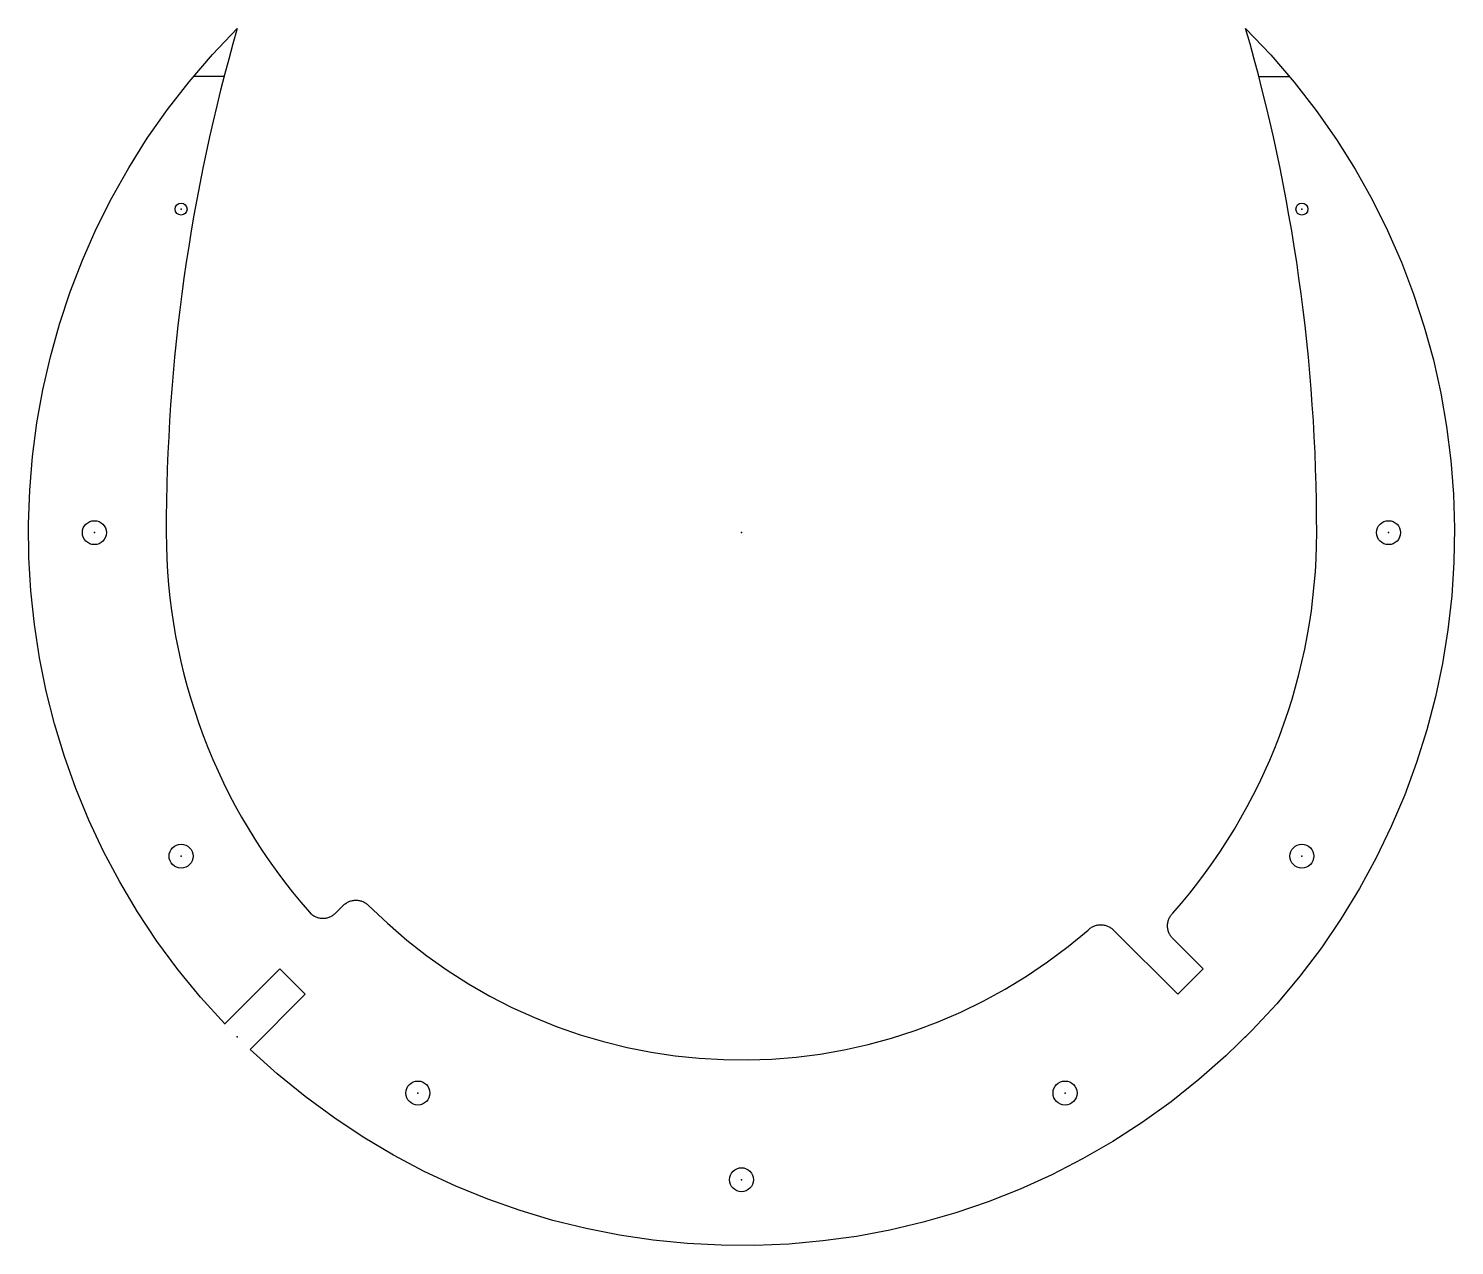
# Model space of a CAD drawing. Extents: x -14.9 to 14.9, y -14.9 to 10.5.
import ezdxf

# ---------------------------------------------------------------- set-up
doc = ezdxf.new("R2010")
doc.units = 0
doc.layers.get('0').update_dxf_attribs({"color": 1, "linetype": 'CONTINUOUS'})

msp = doc.modelspace()

# ---------------------------------------------------------------- linework, layer by layer
for points in [[(-10.2531, -10.7834), (-9.10024, -9.63058), (-9.63089, -9.10057), (-10.7834, -10.2531), (-10.7799, -10.2498), (-11.2846, -9.69191), (-11.756, -9.11556), (-12.1942, -8.52201), (-12.5991, -7.9125), (-12.9709, -7.2883), (-13.3094, -6.65067), (-13.6149, -6.00086), (-13.8871, -5.34014), (-14.1263, -4.66977), (-14.3323, -3.991), (-14.5052, -3.30509), (-14.645, -2.6133), (-14.7518, -1.9169), (-14.8255, -1.21713), (-14.8662, -0.515261), (-14.8738, 0.187451), (-14.8485, 0.889747), (-14.7901, 1.59037), (-14.6988, 2.28806), (-14.5745, 2.98155), (-14.4173, 3.66959), (-14.2271, 4.35093), (-14.0041, 5.02429), (-13.7481, 5.68842), (-13.4593, 6.34207), (-13.1376, 6.98397), (-12.7831, 7.61287), (-12.3957, 8.2275), (-11.9755, 8.82661), (-11.5225, 9.40894), (-11.0368, 9.97322), (-10.5182, 10.5182), (-10.6093, 10.1973), (-10.6975, 9.87578), (-10.7829, 9.55354), (-10.8653, 9.23063), (-10.945, 8.90709), (-11.0217, 8.58293), (-11.0956, 8.25817), (-11.1666, 7.93283), (-11.2347, 7.60692), (-11.2999, 7.28047), (-11.3622, 6.9535), (-11.4217, 6.62602), (-11.4783, 6.29805), (-11.5319, 5.96962), (-11.5827, 5.64074), (-11.6306, 5.31144), (-11.6755, 4.98172), (-11.7176, 4.65162), (-11.7568, 4.32114), (-11.793, 3.99032), (-11.8263, 3.65916), (-11.8568, 3.32769), (-11.8843, 2.99592), (-11.9088, 2.66388), (-11.9305, 2.33159), (-11.9492, 1.99906), (-11.965, 1.66631), (-11.9779, 1.33337), (-11.9878, 1.00025), (-11.9948, 0.666966), (-11.9989, 0.333545), (-12, 0.000003), (-11.9969, -0.272951), (-11.9876, -0.545224), (-11.9722, -0.816721), (-11.9507, -1.08735), (-11.9231, -1.357), (-11.8894, -1.62559), (-11.8498, -1.89302), (-11.8042, -2.15919), (-11.7526, -2.42401), (-11.6952, -2.68738), (-11.632, -2.9492), (-11.5629, -3.20938), (-11.488, -3.46782), (-11.4074, -3.72442), (-11.3211, -3.9791), (-11.2291, -4.23174), (-11.1315, -4.48226), (-11.0282, -4.73056), (-10.9194, -4.97655), (-10.8051, -5.22012), (-10.6853, -5.46119), (-10.56, -5.69964), (-10.4294, -5.9354), (-10.2933, -6.16836), (-10.1519, -6.39843), (-10.0052, -6.6255), (-9.85317, -6.84949), (-9.69595, -7.0703), (-9.53352, -7.28782), (-9.36592, -7.50197), (-9.1932, -7.71265), (-9.01539, -7.91977), (-8.98332, -7.95024), (-8.9692, -7.96235), (-8.95464, -7.97365), (-8.93969, -7.98413), (-8.92437, -7.99379), (-8.9087, -8.00265), (-8.89273, -8.01068), (-8.87647, -8.01791), (-8.85997, -8.02433), (-8.84325, -8.02993), (-8.82633, -8.03472), (-8.80926, -8.03871), (-8.79205, -8.04188), (-8.77475, -8.04425), (-8.75738, -8.04581), (-8.73997, -8.04657), (-8.72255, -8.04652), (-8.70515, -8.04566), (-8.6878, -8.044), (-8.67053, -8.04154), (-8.65338, -8.03828), (-8.63636, -8.03421), (-8.61952, -8.02934), (-8.60287, -8.02368), (-8.58646, -8.01721), (-8.57032, -8.00995), (-8.55446, -8.00189), (-8.53892, -7.99303), (-8.52374, -7.98337), (-8.50894, -7.97292), (-8.49455, -7.96168), (-8.48061, -7.94964), (-8.46713, -7.93681), (-8.3085, -7.77818), (-8.29451, -7.76488), (-8.28002, -7.75243), (-8.26507, -7.74085), (-8.24968, -7.73013), (-8.23389, -7.72026), (-8.21773, -7.71125), (-8.20124, -7.7031), (-8.18445, -7.6958), (-8.1674, -7.68937), (-8.15011, -7.68379), (-8.13262, -7.67907), (-8.11496, -7.67521), (-8.09718, -7.6722), (-8.07929, -7.67006), (-8.06133, -7.66877), (-8.04334, -7.66834), (-8.02535, -7.66877), (-8.0074, -7.67006), (-7.98951, -7.6722), (-7.97172, -7.67521), (-7.95407, -7.67907), (-7.93658, -7.68379), (-7.91929, -7.68936), (-7.90223, -7.6958), (-7.88544, -7.70309), (-7.86895, -7.71124), (-7.8528, -7.72025), (-7.83701, -7.73012), (-7.82162, -7.74084), (-7.80666, -7.75243), (-7.79217, -7.76487), (-7.77818, -7.77817), (-7.38766, -8.15026), (-6.98355, -8.49967), (-6.56667, -8.82637), (-6.1379, -9.13033), (-5.69808, -9.41152), (-5.24807, -9.66991), (-4.78872, -9.90548), (-4.32089, -10.1182), (-3.84544, -10.308), (-3.36321, -10.4749), (-2.87506, -10.6189), (-2.38185, -10.7399), (-1.88443, -10.8379), (-1.38366, -10.9129), (-0.880393, -10.9648), (-0.375478, -10.9936), (0.130226, -10.9993), (0.635865, -10.9818), (1.14058, -10.9412), (1.64353, -10.8774), (2.14384, -10.7903), (2.64068, -10.68), (3.13317, -10.5464), (3.62047, -10.3894), (4.10172, -10.2091), (4.57607, -10.0054), (5.04266, -9.77836), (5.50064, -9.52783), (5.94916, -9.25384), (6.38735, -8.95634), (6.81436, -8.63532), (7.22935, -8.29075), (7.24335, -8.27743), (7.25783, -8.26495), (7.27279, -8.25334), (7.28818, -8.24259), (7.30397, -8.23269), (7.32013, -8.22365), (7.33663, -8.21548), (7.35342, -8.20816), (7.37049, -8.2017), (7.38779, -8.1961), (7.40529, -8.19136), (7.42296, -8.18748), (7.44076, -8.18446), (7.45866, -8.1823), (7.47663, -8.181), (7.49463, -8.18056), (7.51264, -8.18097), (7.53061, -8.18225), (7.54852, -8.18439), (7.56632, -8.18738), (7.58399, -8.19124), (7.6015, -8.19595), (7.61881, -8.20153), (7.63588, -8.20796), (7.65269, -8.21526), (7.66919, -8.22341), (7.68537, -8.23242), (7.70117, -8.2423), (7.71658, -8.25303), (7.73155, -8.26462), (7.74606, -8.27708), (7.76006, -8.29039), (9.10025, -9.63058), (9.63058, -9.10025), (8.99886, -8.46853), (8.98556, -8.45454), (8.97312, -8.44005), (8.96153, -8.42509), (8.95081, -8.4097), (8.94094, -8.39391), (8.93193, -8.37776), (8.92378, -8.36127), (8.91648, -8.34448), (8.91005, -8.32742), (8.90447, -8.31013), (8.89975, -8.29264), (8.89589, -8.27499), (8.89289, -8.2572), (8.89074, -8.23931), (8.88945, -8.22135), (8.88902, -8.20336), (8.88945, -8.18538), (8.89074, -8.16742), (8.89289, -8.14953), (8.89589, -8.13174), (8.89975, -8.11409), (8.90447, -8.0966), (8.91005, -8.07931), (8.91648, -8.06225), (8.92378, -8.04546), (8.93193, -8.02897), (8.94094, -8.01282), (8.95081, -7.99703), (8.96153, -7.98164), (8.97312, -7.96668), (8.98556, -7.95219), (8.99886, -7.9382), (9.17779, -7.731), (9.35142, -7.52004), (9.51991, -7.30559), (9.68321, -7.08774), (9.84128, -6.86657), (9.99409, -6.6422), (10.1416, -6.41472), (10.2838, -6.18422), (10.4206, -5.9508), (10.552, -5.71456), (10.6779, -5.4756), (10.7984, -5.23401), (10.9133, -4.98989), (11.0227, -4.74334), (11.1265, -4.49445), (11.2247, -4.24332), (11.3172, -3.99006), (11.404, -3.73474), (11.4851, -3.47748), (11.5604, -3.21837), (11.6299, -2.9575), (11.6935, -2.69498), (11.7512, -2.4309), (11.8031, -2.16535), (11.8489, -1.89844), (11.8888, -1.63027), (11.9226, -1.36092), (11.9504, -1.09049), (11.972, -0.819093), (11.9875, -0.546812), (11.9969, -0.273747), (12, 0.000003), (11.9989, 0.333545), (11.9948, 0.666966), (11.9878, 1.00025), (11.9779, 1.33337), (11.965, 1.66631), (11.9492, 1.99906), (11.9305, 2.33159), (11.9088, 2.66388), (11.8843, 2.99592), (11.8568, 3.32769), (11.8263, 3.65916), (11.793, 3.99032), (11.7568, 4.32114), (11.7176, 4.65162), (11.6755, 4.98172), (11.6306, 5.31144), (11.5827, 5.64074), (11.5319, 5.96962), (11.4783, 6.29805), (11.4217, 6.62602), (11.3622, 6.9535), (11.2999, 7.28047), (11.2347, 7.60692), (11.1666, 7.93283), (11.0956, 8.25817), (11.0217, 8.58293), (10.945, 8.90709), (10.8653, 9.23063), (10.7829, 9.55354), (10.6975, 9.87578), (10.6093, 10.1973), (10.5182, 10.5182), (11.0413, 9.96825), (11.5309, 9.39872), (11.9872, 8.81092), (12.41, 8.20614), (12.7994, 7.58567), (13.1554, 6.95079), (13.4779, 6.3028), (13.767, 5.64299), (14.0227, 4.97265), (14.2448, 4.29307), (14.4336, 3.60553), (14.5888, 2.91133), (14.7105, 2.21176), (14.7987, 1.50811), (14.8535, 0.801671), (14.8747, 0.093728), (14.8624, -0.614427), (14.8166, -1.3215), (14.7372, -2.02621), (14.6243, -2.72726), (14.4778, -3.42336), (14.2978, -4.11322), (14.0842, -4.79555), (13.8371, -5.46906), (13.5563, -6.13246), (13.242, -6.78446), (12.894, -7.42377), (12.5124, -8.0491), (12.0973, -8.65916), (11.6485, -9.25267), (11.166, -9.82832), (10.6499, -10.3848), (10.1066, -10.9148), (9.54329, -11.4116), (8.96129, -11.8752), (8.36188, -12.3056), (7.74637, -12.7028), (7.11603, -13.0668), (6.47216, -13.3974), (5.81604, -13.6948), (5.14897, -13.9589), (4.47224, -14.1896), (3.78714, -14.387), (3.09495, -14.5509), (2.39697, -14.6815), (1.69449, -14.7786), (0.988795, -14.8422), (0.281175, -14.8723), (-0.427079, -14.869), (-1.13468, -14.8321), (-1.84033, -14.7616), (-2.54274, -14.6575), (-3.24063, -14.5198), (-3.93271, -14.3485), (-4.61767, -14.1435), (-5.29425, -13.9049), (-5.96113, -13.6325), (-6.61704, -13.3264), (-7.26069, -12.9865), (-7.89078, -12.6129), (-8.50602, -12.2054), (-9.10513, -11.7641), (-9.68682, -11.289), (-10.2498, -10.78)], [(-10.7919, 9.51821), (-11.4285, 9.51821)], [(10.7919, 9.51821), (11.4285, 9.51821)]]:
    msp.add_lwpolyline(points)
for centre, radius in [((-11.6913, 6.75), 0.125), ((11.6913, 6.75), 0.125), ((-13.5, 0), 0.25), ((13.5, 0), 0.25), ((-11.6913, -6.75), 0.25), ((11.6913, -6.75), 0.25), ((-6.75, -11.6913), 0.25), ((6.75, -11.6913), 0.25), ((0, -13.5), 0.25)]:
    msp.add_circle(centre, radius)
for p in [(-11.6913, 6.75), (11.6913, 6.75), (-13.5, 0), (0, 0), (0, 0), (13.5, 0), (-11.6913, -6.75), (11.6913, -6.75), (-10.5182, -10.5182), (10.5182, -10.5182), (-6.75, -11.6913), (6.75, -11.6913), (0, -13.5)]:
    msp.add_point(p)

doc.saveas('drawing.dxf')
